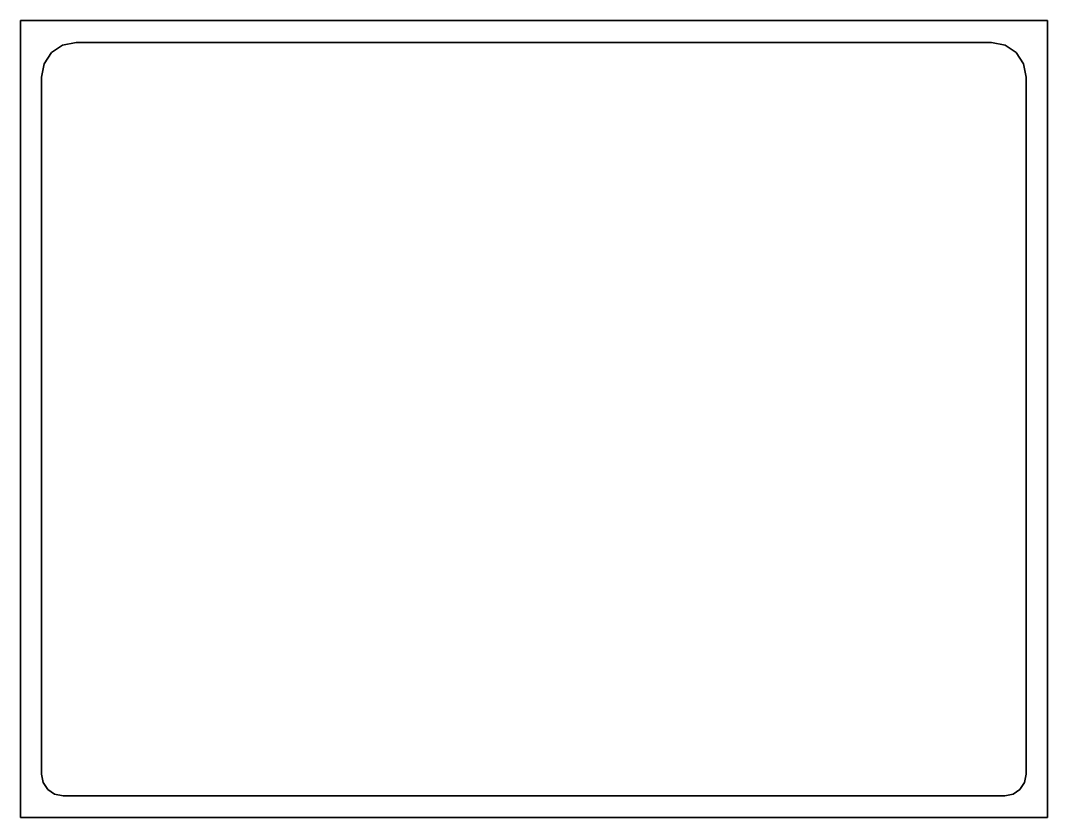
# Model space of a CAD drawing. Header units: millimetres. Extents: x -142 to 353, y -44 to 341.
import ezdxf

# ---------------------------------------------------------------- set-up
doc = ezdxf.new("R2010")
doc.units = ezdxf.units.MM
doc.header["$MEASUREMENT"] = 0
doc.layers.get('0').update_dxf_attribs({"lineweight": 0})
doc.layers.add('Safety', color=7, linetype='Continuous', lineweight=0)

msp = doc.modelspace()

# ---------------------------------------------------------------- linework, layer by layer
at = {"color": 1, "lineweight": 35, "true_color": 0xff0000}
msp.add_lwpolyline([(-132.36, 313.44), (-131.05, 319.95), (-127.46, 325.27), (-122.15, 328.86), (-115.64, 330.17), (326.11, 330.17), (332.62, 328.86), (337.94, 325.27), (341.52, 319.95), (342.84, 313.44), (342.84, -22.87), (342.02, -26.92), (339.79, -30.24), (336.47, -32.47), (332.42, -33.29), (-121.94, -33.29), (-126, -32.47), (-129.31, -30.24), (-131.55, -26.92), (-132.36, -22.87)], close=True, dxfattribs=at)
at = {"layer": 'Safety', "color": 240, "lineweight": 35, "true_color": 0xed2224}
msp.add_lwpolyline([(353.05, -43.73), (-142.45, -43.73), (-142.45, 340.77), (353.05, 340.77)], close=True, dxfattribs=at)

doc.saveas('drawing.dxf')
